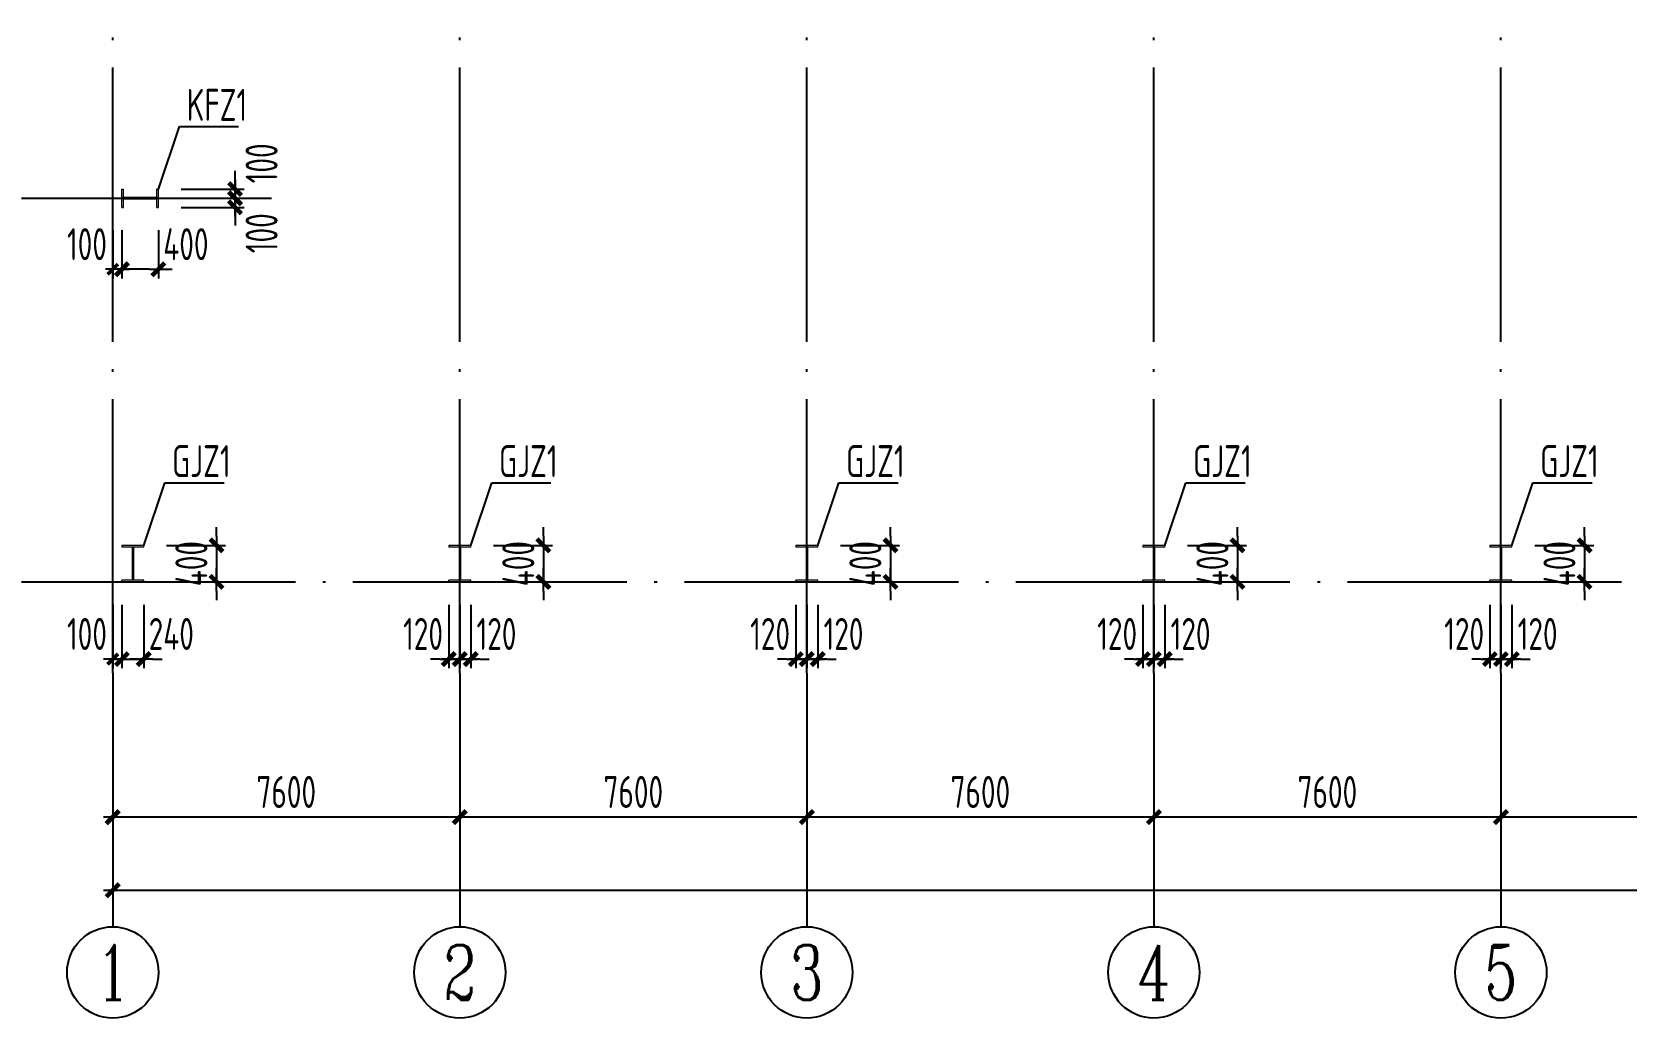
# Model space of a CAD drawing. Extents: x -3102990 to -851544, y -5293060 to -2540151.
# Drawn here: x -2221225 to -2203769, y -2660865 to -2650069 of the extents above; entities that cross this region are included whole.
import ezdxf
from ezdxf.enums import TextEntityAlignment as Align

# ---------------------------------------------------------------- set-up
doc = ezdxf.new("R2010")
doc.units = 0
doc.header["$LTSCALE"] = 1000
doc.header["$PDMODE"] = 1
doc.linetypes.add('DOTE', pattern=[2.42, 2, -0.2, 0.02, -0.2])
doc.layers.get('0').update_dxf_attribs({"linetype": 'CONTINUOUS'})
doc.layers.get('Defpoints').update_dxf_attribs({"linetype": 'CONTINUOUS'})
for name, color, linetype in [('AXIS', 253, 'DOTE'), ('COLU', 7, 'CONTINUOUS'), ('DIM', 3, 'CONTINUOUS'), ('NUM', 7, 'CONTINUOUS'), ('TEXT', 7, 'CONTINUOUS')]:
    doc.layers.add(name, color=color, linetype=linetype)
doc.styles.add('TSSD_Axis', font='Complex.shx', dxfattribs={"width": 0.7, "bigfont": 'hztxt.shx'})
doc.styles.add('TSSD_Dimension', font='tssdeng.shx', dxfattribs={"width": 0.7, "bigfont": 'Hztxt.shx'})
doc.styles.add('TSSD_Rein', font='Tssdeng.shx', dxfattribs={"width": 0.75, "bigfont": 'hztxt.shx'})
doc.dimstyles.new('TSSD_100_100', dxfattribs={"dimtxt": 350, "dimasz": 100, "dimexe": 100, "dimexo": 250, "dimgap": 100, "dimtad": 1, "dimdec": 0, "dimzin": 0, "dimdsep": 46, "dimtxsty": 'TSSD_Dimension', "dimblk": '_tsdbk', "dimcen": 0, "dimdle": 100, "dimclrt": 7, "dimadec": 0, "dimazin": 0, "dimtfac": 1, "dimtdec": 0, "dimtix": 1, "dimtmove": 2, "dimatfit": 3, "dimldrblk": '_tsdbk', "dimfxl": 250, "dimtolj": 1, "dimtzin": 0, "dimarcsym": 0})
doc.dimstyles.new('TSSD_100_100$0', dxfattribs={"dimtxt": 350, "dimasz": 80, "dimexe": 100, "dimexo": 250, "dimgap": 100, "dimtad": 1, "dimdec": 0, "dimzin": 0, "dimdsep": 46, "dimtxsty": 'TSSD_Dimension', "dimblk": 'ARCHTICK', "dimcen": 0, "dimdle": 100, "dimclrd": 3, "dimclre": 3, "dimclrt": 7, "dimadec": 0, "dimazin": 0, "dimtfac": 1, "dimtdec": 0, "dimtix": 1, "dimtmove": 2, "dimatfit": 3, "dimldrblk": 'ARCHTICK', "dimfxl": 100, "dimtolj": 1, "dimtzin": 0, "dimarcsym": 0})
doc.dimstyles.new('TSSD_200_100', dxfattribs={"dimtxt": 350, "dimasz": 100, "dimexe": 100, "dimexo": 250, "dimgap": 100, "dimtad": 1, "dimdec": 0, "dimlfac": 2, "dimzin": 0, "dimdsep": 46, "dimtxsty": 'TSSD_Dimension', "dimblk": 'ARCHTICK', "dimcen": 0, "dimdle": 100, "dimclrt": 7, "dimadec": 0, "dimazin": 0, "dimtfac": 1, "dimtdec": 0, "dimtix": 1, "dimtmove": 2, "dimatfit": 3, "dimfxl": 1, "dimtolj": 1, "dimtzin": 0, "dimarcsym": 0})

# ---------------------------------------------------------------- blocks, each defined once
blk = doc.blocks.new('ts_axno')
at = {"color": 0, "linetype": 'ByBlock', "lineweight": -2}
blk.add_circle((0, 0), 0.5, dxfattribs=at)
at = {"color": 0, "linetype": 'ByBlock', "lineweight": -2, "style": 'TSSD_Axis', "width": 0.7}
blk.add_attdef('A', text='', height=0.6, dxfattribs=at).set_placement((0, 0), align=Align.MIDDLE_CENTER)
blk = doc.blocks.new('_ArchTick')
at = {"color": 0, "const_width": 0.5}
blk.add_lwpolyline([(-0.71, -0.71), (0.71, 0.71)], dxfattribs=at)
blk = doc.blocks.new('*D47')
at = {"layer": 'Defpoints', "color": 0, "ltscale": 1.5}
for p in [(-2205140, -2657090), (-2201340, -2657090), (-2205140, -2658665)]:
    blk.add_point(p, dxfattribs=at)
at = {"layer": 'DIM', "color": 0, "lineweight": -2, "ltscale": 1.5}
for p, q in [((-2205140, -2657340), (-2205140, -2658765)), ((-2201340, -2657340), (-2201340, -2658765)), ((-2201240, -2658665), (-2205240, -2658665))]:
    blk.add_line(p, q, dxfattribs=at)
at = {"layer": 'DIM', "color": 0, "lineweight": -2, "ltscale": 1.5, "xscale": 100, "yscale": 100, "zscale": 100, "rotation": 180}
blk.add_blockref('_ArchTick', (-2205140, -2658665), dxfattribs=at)
at = {"layer": 'DIM', "color": 0, "lineweight": -2, "ltscale": 1.5, "xscale": 100, "yscale": 100, "zscale": 100}
blk.add_blockref('_ArchTick', (-2201340, -2658665), dxfattribs=at)
at = {"layer": 'DIM', "color": 7, "ltscale": 1.5, "insert": (-2203240, -2658390), "char_height": 350, "attachment_point": 5, "style": 'TSSD_Dimension'}
blk.add_mtext('\\A1;7600', dxfattribs=at)
blk = doc.blocks.new('*D48')
at = {"layer": 'Defpoints', "color": 0, "ltscale": 1.5}
for p in [(-2208940, -2657090), (-2205140, -2657090), (-2208940, -2658665)]:
    blk.add_point(p, dxfattribs=at)
at = {"layer": 'DIM', "color": 0, "lineweight": -2, "ltscale": 1.5}
for p, q in [((-2208940, -2657340), (-2208940, -2658765)), ((-2205140, -2657340), (-2205140, -2658765)), ((-2205040, -2658665), (-2209040, -2658665))]:
    blk.add_line(p, q, dxfattribs=at)
at = {"layer": 'DIM', "color": 0, "lineweight": -2, "ltscale": 1.5, "xscale": 100, "yscale": 100, "zscale": 100, "rotation": 180}
blk.add_blockref('_ArchTick', (-2208940, -2658665), dxfattribs=at)
at = {"layer": 'DIM', "color": 0, "lineweight": -2, "ltscale": 1.5, "xscale": 100, "yscale": 100, "zscale": 100}
blk.add_blockref('_ArchTick', (-2205140, -2658665), dxfattribs=at)
at = {"layer": 'DIM', "color": 7, "ltscale": 1.5, "insert": (-2207040, -2658390), "char_height": 350, "attachment_point": 5, "style": 'TSSD_Dimension'}
blk.add_mtext('\\A1;7600', dxfattribs=at)
blk = doc.blocks.new('*D49')
at = {"layer": 'Defpoints', "color": 0, "ltscale": 1.5}
for p in [(-2212740, -2657090), (-2208940, -2657090), (-2212740, -2658665)]:
    blk.add_point(p, dxfattribs=at)
at = {"layer": 'DIM', "color": 0, "lineweight": -2, "ltscale": 1.5}
for p, q in [((-2212740, -2657340), (-2212740, -2658765)), ((-2208940, -2657340), (-2208940, -2658765)), ((-2208840, -2658665), (-2212840, -2658665))]:
    blk.add_line(p, q, dxfattribs=at)
at = {"layer": 'DIM', "color": 0, "lineweight": -2, "ltscale": 1.5, "xscale": 100, "yscale": 100, "zscale": 100, "rotation": 180}
blk.add_blockref('_ArchTick', (-2212740, -2658665), dxfattribs=at)
at = {"layer": 'DIM', "color": 0, "lineweight": -2, "ltscale": 1.5, "xscale": 100, "yscale": 100, "zscale": 100}
blk.add_blockref('_ArchTick', (-2208940, -2658665), dxfattribs=at)
at = {"layer": 'DIM', "color": 7, "ltscale": 1.5, "insert": (-2210840, -2658390), "char_height": 350, "attachment_point": 5, "style": 'TSSD_Dimension'}
blk.add_mtext('\\A1;7600', dxfattribs=at)
blk = doc.blocks.new('*D50')
at = {"layer": 'Defpoints', "color": 0, "ltscale": 1.5}
for p in [(-2216540, -2657090), (-2212740, -2657090), (-2216540, -2658665)]:
    blk.add_point(p, dxfattribs=at)
at = {"layer": 'DIM', "color": 0, "lineweight": -2, "ltscale": 1.5}
for p, q in [((-2216540, -2657340), (-2216540, -2658765)), ((-2212740, -2657340), (-2212740, -2658765)), ((-2212640, -2658665), (-2216640, -2658665))]:
    blk.add_line(p, q, dxfattribs=at)
at = {"layer": 'DIM', "color": 0, "lineweight": -2, "ltscale": 1.5, "xscale": 100, "yscale": 100, "zscale": 100, "rotation": 180}
blk.add_blockref('_ArchTick', (-2216540, -2658665), dxfattribs=at)
at = {"layer": 'DIM', "color": 0, "lineweight": -2, "ltscale": 1.5, "xscale": 100, "yscale": 100, "zscale": 100}
blk.add_blockref('_ArchTick', (-2212740, -2658665), dxfattribs=at)
at = {"layer": 'DIM', "color": 7, "ltscale": 1.5, "insert": (-2214640, -2658390), "char_height": 350, "attachment_point": 5, "style": 'TSSD_Dimension'}
blk.add_mtext('\\A1;7600', dxfattribs=at)
blk = doc.blocks.new('*D51')
at = {"layer": 'Defpoints', "color": 0, "ltscale": 1.5}
for p in [(-2220340, -2657090), (-2216540, -2657090), (-2220340, -2658665)]:
    blk.add_point(p, dxfattribs=at)
at = {"layer": 'DIM', "color": 0, "lineweight": -2, "ltscale": 1.5}
for p, q in [((-2220340, -2657340), (-2220340, -2658765)), ((-2216540, -2657340), (-2216540, -2658765)), ((-2216440, -2658665), (-2220440, -2658665))]:
    blk.add_line(p, q, dxfattribs=at)
at = {"layer": 'DIM', "color": 0, "lineweight": -2, "ltscale": 1.5, "xscale": 100, "yscale": 100, "zscale": 100, "rotation": 180}
blk.add_blockref('_ArchTick', (-2220340, -2658665), dxfattribs=at)
at = {"layer": 'DIM', "color": 0, "lineweight": -2, "ltscale": 1.5, "xscale": 100, "yscale": 100, "zscale": 100}
blk.add_blockref('_ArchTick', (-2216540, -2658665), dxfattribs=at)
at = {"layer": 'DIM', "color": 7, "ltscale": 1.5, "insert": (-2218440, -2658390), "char_height": 350, "attachment_point": 5, "style": 'TSSD_Dimension'}
blk.add_mtext('\\A1;7600', dxfattribs=at)
blk = doc.blocks.new('*D52')
at = {"layer": 'Defpoints', "color": 0, "ltscale": 1.5}
for p in [(-2220340, -2657090), (-2144340, -2657090), (-2144340, -2659465)]:
    blk.add_point(p, dxfattribs=at)
at = {"layer": 'DIM', "color": 0, "lineweight": -2, "ltscale": 1.5}
for p, q in [((-2220340, -2657340), (-2220340, -2659565)), ((-2144340, -2657340), (-2144340, -2659565)), ((-2220440, -2659465), (-2144240, -2659465))]:
    blk.add_line(p, q, dxfattribs=at)
at = {"layer": 'DIM', "color": 0, "lineweight": -2, "ltscale": 1.5, "xscale": 100, "yscale": 100, "zscale": 100, "rotation": 180}
blk.add_blockref('_ArchTick', (-2220340, -2659465), dxfattribs=at)
at = {"layer": 'DIM', "color": 0, "lineweight": -2, "ltscale": 1.5, "xscale": 100, "yscale": 100, "zscale": 100}
blk.add_blockref('_ArchTick', (-2144340, -2659465), dxfattribs=at)
at = {"layer": 'DIM', "color": 7, "ltscale": 1.5, "insert": (-2182340, -2659190), "char_height": 350, "attachment_point": 5, "style": 'TSSD_Dimension'}
blk.add_mtext('\\A1;152000', dxfattribs=at)
blk = doc.blocks.new('_tsdbk')
blk.add_line((-1, 0), (1.5, 0))
blk.add_lwpolyline([(-0.7, -0.7, 0.5, 0.5, 0), (0.7, 0.7, 0.5, 0.5, 0)], format="xyseb")
blk = doc.blocks.new('*D652')
at = {"layer": 'Defpoints', "color": 0}
for p in [(-2220240, -2656090), (-2220000, -2656090), (-2220000, -2656935)]:
    blk.add_point(p, dxfattribs=at)
at = {"layer": 'DIM', "color": 0, "lineweight": -2}
for p, q in [((-2220240, -2656340), (-2220240, -2657035)), ((-2220000, -2656340), (-2220000, -2657035)), ((-2220340, -2656935), (-2220440, -2656935)), ((-2220240, -2656935), (-2220000, -2656935)), ((-2219900, -2656935), (-2219800, -2656935))]:
    blk.add_line(p, q, dxfattribs=at)
at = {"layer": 'DIM', "color": 0, "lineweight": -2, "xscale": 100, "yscale": 100, "zscale": 100}
blk.add_blockref('_tsdbk', (-2220240, -2656935), dxfattribs=at)
at = {"layer": 'DIM', "color": 0, "lineweight": -2, "xscale": 100, "yscale": 100, "zscale": 100, "rotation": 180}
blk.add_blockref('_tsdbk', (-2220000, -2656935), dxfattribs=at)
at = {"layer": 'DIM', "color": 7, "insert": (-2219699, -2656660), "char_height": 350, "attachment_point": 5, "style": 'TSSD_Dimension'}
blk.add_mtext('\\A1;240', dxfattribs=at)
blk = doc.blocks.new('*D653')
at = {"layer": 'Defpoints', "color": 0}
for p in [(-2220000, -2655690), (-2220000, -2656090), (-2219204, -2656090)]:
    blk.add_point(p, dxfattribs=at)
at = {"layer": 'DIM', "color": 0, "lineweight": -2}
for p, q in [((-2219204, -2655590), (-2219204, -2655490)), ((-2219750, -2655690), (-2219104, -2655690)), ((-2219204, -2655690), (-2219204, -2656090)), ((-2219750, -2656090), (-2219104, -2656090)), ((-2219204, -2656190), (-2219204, -2656290))]:
    blk.add_line(p, q, dxfattribs=at)
at = {"layer": 'DIM', "color": 0, "lineweight": -2, "xscale": 100, "yscale": 100, "zscale": 100}
for p, rotation in [((-2219204, -2655690), 270), ((-2219204, -2656090), 90)]:
    blk.add_blockref('_tsdbk', p, dxfattribs=dict(at, rotation=rotation))
at = {"layer": 'DIM', "color": 7, "insert": (-2219479, -2655890), "char_height": 350, "attachment_point": 5, "rotation": 90, "style": 'TSSD_Dimension'}
blk.add_mtext('\\A1;400', dxfattribs=at)
blk = doc.blocks.new('*D656')
at = {"layer": 'Defpoints', "color": 0}
for p in [(-2216660, -2656090), (-2216540, -2656090), (-2216540, -2656935)]:
    blk.add_point(p, dxfattribs=at)
at = {"layer": 'DIM', "color": 0, "lineweight": -2}
for p, q in [((-2216660, -2656340), (-2216660, -2657035)), ((-2216540, -2656340), (-2216540, -2657035)), ((-2216760, -2656935), (-2216860, -2656935)), ((-2216660, -2656935), (-2216540, -2656935)), ((-2216440, -2656935), (-2216340, -2656935))]:
    blk.add_line(p, q, dxfattribs=at)
at = {"layer": 'DIM', "color": 0, "lineweight": -2, "xscale": 100, "yscale": 100, "zscale": 100}
blk.add_blockref('_tsdbk', (-2216660, -2656935), dxfattribs=at)
at = {"layer": 'DIM', "color": 0, "lineweight": -2, "xscale": 100, "yscale": 100, "zscale": 100, "rotation": 180}
blk.add_blockref('_tsdbk', (-2216540, -2656935), dxfattribs=at)
at = {"layer": 'DIM', "color": 7, "insert": (-2216942, -2656660), "char_height": 350, "attachment_point": 5, "style": 'TSSD_Dimension'}
blk.add_mtext('\\A1;120', dxfattribs=at)
blk = doc.blocks.new('*D657')
at = {"layer": 'Defpoints', "color": 0}
for p in [(-2216420, -2655690), (-2216420, -2656090), (-2215624, -2656090)]:
    blk.add_point(p, dxfattribs=at)
at = {"layer": 'DIM', "color": 0, "lineweight": -2}
for p, q in [((-2215624, -2655590), (-2215624, -2655490)), ((-2216170, -2655690), (-2215524, -2655690)), ((-2215624, -2655690), (-2215624, -2656090)), ((-2216170, -2656090), (-2215524, -2656090)), ((-2215624, -2656190), (-2215624, -2656290))]:
    blk.add_line(p, q, dxfattribs=at)
at = {"layer": 'DIM', "color": 0, "lineweight": -2, "xscale": 100, "yscale": 100, "zscale": 100}
for p, rotation in [((-2215624, -2655690), 270), ((-2215624, -2656090), 90)]:
    blk.add_blockref('_tsdbk', p, dxfattribs=dict(at, rotation=rotation))
at = {"layer": 'DIM', "color": 7, "insert": (-2215899, -2655890), "char_height": 350, "attachment_point": 5, "rotation": 90, "style": 'TSSD_Dimension'}
blk.add_mtext('\\A1;400', dxfattribs=at)
blk = doc.blocks.new('*D660')
at = {"layer": 'Defpoints', "color": 0}
for p in [(-2216540, -2656090), (-2216420, -2656090), (-2216420, -2656935)]:
    blk.add_point(p, dxfattribs=at)
at = {"layer": 'DIM', "color": 0, "lineweight": -2}
for p, q in [((-2216540, -2656340), (-2216540, -2657035)), ((-2216420, -2656340), (-2216420, -2657035)), ((-2216640, -2656935), (-2216740, -2656935)), ((-2216540, -2656935), (-2216420, -2656935)), ((-2216320, -2656935), (-2216220, -2656935))]:
    blk.add_line(p, q, dxfattribs=at)
at = {"layer": 'DIM', "color": 0, "lineweight": -2, "xscale": 100, "yscale": 100, "zscale": 100}
blk.add_blockref('_tsdbk', (-2216540, -2656935), dxfattribs=at)
at = {"layer": 'DIM', "color": 0, "lineweight": -2, "xscale": 100, "yscale": 100, "zscale": 100, "rotation": 180}
blk.add_blockref('_tsdbk', (-2216420, -2656935), dxfattribs=at)
at = {"layer": 'DIM', "color": 7, "insert": (-2216138, -2656660), "char_height": 350, "attachment_point": 5, "style": 'TSSD_Dimension'}
blk.add_mtext('\\A1;120', dxfattribs=at)
blk = doc.blocks.new('*D662')
at = {"layer": 'Defpoints', "color": 0}
for p in [(-2212860, -2656090), (-2212740, -2656090), (-2212740, -2656935)]:
    blk.add_point(p, dxfattribs=at)
at = {"layer": 'DIM', "color": 0, "lineweight": -2}
for p, q in [((-2212860, -2656340), (-2212860, -2657035)), ((-2212740, -2656340), (-2212740, -2657035)), ((-2212960, -2656935), (-2213060, -2656935)), ((-2212860, -2656935), (-2212740, -2656935)), ((-2212640, -2656935), (-2212540, -2656935))]:
    blk.add_line(p, q, dxfattribs=at)
at = {"layer": 'DIM', "color": 0, "lineweight": -2, "xscale": 100, "yscale": 100, "zscale": 100}
blk.add_blockref('_tsdbk', (-2212860, -2656935), dxfattribs=at)
at = {"layer": 'DIM', "color": 0, "lineweight": -2, "xscale": 100, "yscale": 100, "zscale": 100, "rotation": 180}
blk.add_blockref('_tsdbk', (-2212740, -2656935), dxfattribs=at)
at = {"layer": 'DIM', "color": 7, "insert": (-2213142, -2656660), "char_height": 350, "attachment_point": 5, "style": 'TSSD_Dimension'}
blk.add_mtext('\\A1;120', dxfattribs=at)
blk = doc.blocks.new('*D663')
at = {"layer": 'Defpoints', "color": 0}
for p in [(-2212620, -2655690), (-2212620, -2656090), (-2211824, -2656090)]:
    blk.add_point(p, dxfattribs=at)
at = {"layer": 'DIM', "color": 0, "lineweight": -2}
for p, q in [((-2211824, -2655590), (-2211824, -2655490)), ((-2212370, -2655690), (-2211724, -2655690)), ((-2211824, -2655690), (-2211824, -2656090)), ((-2212370, -2656090), (-2211724, -2656090)), ((-2211824, -2656190), (-2211824, -2656290))]:
    blk.add_line(p, q, dxfattribs=at)
at = {"layer": 'DIM', "color": 0, "lineweight": -2, "xscale": 100, "yscale": 100, "zscale": 100}
for p, rotation in [((-2211824, -2655690), 270), ((-2211824, -2656090), 90)]:
    blk.add_blockref('_tsdbk', p, dxfattribs=dict(at, rotation=rotation))
at = {"layer": 'DIM', "color": 7, "insert": (-2212099, -2655890), "char_height": 350, "attachment_point": 5, "rotation": 90, "style": 'TSSD_Dimension'}
blk.add_mtext('\\A1;400', dxfattribs=at)
blk = doc.blocks.new('*D666')
at = {"layer": 'Defpoints', "color": 0}
for p in [(-2212740, -2656090), (-2212620, -2656090), (-2212620, -2656935)]:
    blk.add_point(p, dxfattribs=at)
at = {"layer": 'DIM', "color": 0, "lineweight": -2}
for p, q in [((-2212740, -2656340), (-2212740, -2657035)), ((-2212620, -2656340), (-2212620, -2657035)), ((-2212840, -2656935), (-2212940, -2656935)), ((-2212740, -2656935), (-2212620, -2656935)), ((-2212520, -2656935), (-2212420, -2656935))]:
    blk.add_line(p, q, dxfattribs=at)
at = {"layer": 'DIM', "color": 0, "lineweight": -2, "xscale": 100, "yscale": 100, "zscale": 100}
blk.add_blockref('_tsdbk', (-2212740, -2656935), dxfattribs=at)
at = {"layer": 'DIM', "color": 0, "lineweight": -2, "xscale": 100, "yscale": 100, "zscale": 100, "rotation": 180}
blk.add_blockref('_tsdbk', (-2212620, -2656935), dxfattribs=at)
at = {"layer": 'DIM', "color": 7, "insert": (-2212338, -2656660), "char_height": 350, "attachment_point": 5, "style": 'TSSD_Dimension'}
blk.add_mtext('\\A1;120', dxfattribs=at)
blk = doc.blocks.new('*D668')
at = {"layer": 'Defpoints', "color": 0}
for p in [(-2209060, -2656090), (-2208940, -2656090), (-2208940, -2656935)]:
    blk.add_point(p, dxfattribs=at)
at = {"layer": 'DIM', "color": 0, "lineweight": -2}
for p, q in [((-2209060, -2656340), (-2209060, -2657035)), ((-2208940, -2656340), (-2208940, -2657035)), ((-2209160, -2656935), (-2209260, -2656935)), ((-2209060, -2656935), (-2208940, -2656935)), ((-2208840, -2656935), (-2208740, -2656935))]:
    blk.add_line(p, q, dxfattribs=at)
at = {"layer": 'DIM', "color": 0, "lineweight": -2, "xscale": 100, "yscale": 100, "zscale": 100}
blk.add_blockref('_tsdbk', (-2209060, -2656935), dxfattribs=at)
at = {"layer": 'DIM', "color": 0, "lineweight": -2, "xscale": 100, "yscale": 100, "zscale": 100, "rotation": 180}
blk.add_blockref('_tsdbk', (-2208940, -2656935), dxfattribs=at)
at = {"layer": 'DIM', "color": 7, "insert": (-2209342, -2656660), "char_height": 350, "attachment_point": 5, "style": 'TSSD_Dimension'}
blk.add_mtext('\\A1;120', dxfattribs=at)
blk = doc.blocks.new('*D669')
at = {"layer": 'Defpoints', "color": 0}
for p in [(-2208820, -2655690), (-2208820, -2656090), (-2208024, -2656090)]:
    blk.add_point(p, dxfattribs=at)
at = {"layer": 'DIM', "color": 0, "lineweight": -2}
for p, q in [((-2208024, -2655590), (-2208024, -2655490)), ((-2208570, -2655690), (-2207924, -2655690)), ((-2208024, -2655690), (-2208024, -2656090)), ((-2208570, -2656090), (-2207924, -2656090)), ((-2208024, -2656190), (-2208024, -2656290))]:
    blk.add_line(p, q, dxfattribs=at)
at = {"layer": 'DIM', "color": 0, "lineweight": -2, "xscale": 100, "yscale": 100, "zscale": 100}
for p, rotation in [((-2208024, -2655690), 270), ((-2208024, -2656090), 90)]:
    blk.add_blockref('_tsdbk', p, dxfattribs=dict(at, rotation=rotation))
at = {"layer": 'DIM', "color": 7, "insert": (-2208299, -2655890), "char_height": 350, "attachment_point": 5, "rotation": 90, "style": 'TSSD_Dimension'}
blk.add_mtext('\\A1;400', dxfattribs=at)
blk = doc.blocks.new('*D672')
at = {"layer": 'Defpoints', "color": 0}
for p in [(-2208940, -2656090), (-2208820, -2656090), (-2208820, -2656935)]:
    blk.add_point(p, dxfattribs=at)
at = {"layer": 'DIM', "color": 0, "lineweight": -2}
for p, q in [((-2208940, -2656340), (-2208940, -2657035)), ((-2208820, -2656340), (-2208820, -2657035)), ((-2209040, -2656935), (-2209140, -2656935)), ((-2208940, -2656935), (-2208820, -2656935)), ((-2208720, -2656935), (-2208620, -2656935))]:
    blk.add_line(p, q, dxfattribs=at)
at = {"layer": 'DIM', "color": 0, "lineweight": -2, "xscale": 100, "yscale": 100, "zscale": 100}
blk.add_blockref('_tsdbk', (-2208940, -2656935), dxfattribs=at)
at = {"layer": 'DIM', "color": 0, "lineweight": -2, "xscale": 100, "yscale": 100, "zscale": 100, "rotation": 180}
blk.add_blockref('_tsdbk', (-2208820, -2656935), dxfattribs=at)
at = {"layer": 'DIM', "color": 7, "insert": (-2208538, -2656660), "char_height": 350, "attachment_point": 5, "style": 'TSSD_Dimension'}
blk.add_mtext('\\A1;120', dxfattribs=at)
blk = doc.blocks.new('*D674')
at = {"layer": 'Defpoints', "color": 0}
for p in [(-2205260, -2656090), (-2205140, -2656090), (-2205140, -2656935)]:
    blk.add_point(p, dxfattribs=at)
at = {"layer": 'DIM', "color": 0, "lineweight": -2}
for p, q in [((-2205260, -2656340), (-2205260, -2657035)), ((-2205140, -2656340), (-2205140, -2657035)), ((-2205360, -2656935), (-2205460, -2656935)), ((-2205260, -2656935), (-2205140, -2656935)), ((-2205040, -2656935), (-2204940, -2656935))]:
    blk.add_line(p, q, dxfattribs=at)
at = {"layer": 'DIM', "color": 0, "lineweight": -2, "xscale": 100, "yscale": 100, "zscale": 100}
blk.add_blockref('_tsdbk', (-2205260, -2656935), dxfattribs=at)
at = {"layer": 'DIM', "color": 0, "lineweight": -2, "xscale": 100, "yscale": 100, "zscale": 100, "rotation": 180}
blk.add_blockref('_tsdbk', (-2205140, -2656935), dxfattribs=at)
at = {"layer": 'DIM', "color": 7, "insert": (-2205542, -2656660), "char_height": 350, "attachment_point": 5, "style": 'TSSD_Dimension'}
blk.add_mtext('\\A1;120', dxfattribs=at)
blk = doc.blocks.new('*D675')
at = {"layer": 'Defpoints', "color": 0}
for p in [(-2205020, -2655690), (-2205020, -2656090), (-2204224, -2656090)]:
    blk.add_point(p, dxfattribs=at)
at = {"layer": 'DIM', "color": 0, "lineweight": -2}
for p, q in [((-2204224, -2655590), (-2204224, -2655490)), ((-2204770, -2655690), (-2204124, -2655690)), ((-2204224, -2655690), (-2204224, -2656090)), ((-2204770, -2656090), (-2204124, -2656090)), ((-2204224, -2656190), (-2204224, -2656290))]:
    blk.add_line(p, q, dxfattribs=at)
at = {"layer": 'DIM', "color": 0, "lineweight": -2, "xscale": 100, "yscale": 100, "zscale": 100}
for p, rotation in [((-2204224, -2655690), 270), ((-2204224, -2656090), 90)]:
    blk.add_blockref('_tsdbk', p, dxfattribs=dict(at, rotation=rotation))
at = {"layer": 'DIM', "color": 7, "insert": (-2204499, -2655890), "char_height": 350, "attachment_point": 5, "rotation": 90, "style": 'TSSD_Dimension'}
blk.add_mtext('\\A1;400', dxfattribs=at)
blk = doc.blocks.new('*D678')
at = {"layer": 'Defpoints', "color": 0}
for p in [(-2205140, -2656090), (-2205020, -2656090), (-2205020, -2656935)]:
    blk.add_point(p, dxfattribs=at)
at = {"layer": 'DIM', "color": 0, "lineweight": -2}
for p, q in [((-2205140, -2656340), (-2205140, -2657035)), ((-2205020, -2656340), (-2205020, -2657035)), ((-2205240, -2656935), (-2205340, -2656935)), ((-2205140, -2656935), (-2205020, -2656935)), ((-2204920, -2656935), (-2204820, -2656935))]:
    blk.add_line(p, q, dxfattribs=at)
at = {"layer": 'DIM', "color": 0, "lineweight": -2, "xscale": 100, "yscale": 100, "zscale": 100}
blk.add_blockref('_tsdbk', (-2205140, -2656935), dxfattribs=at)
at = {"layer": 'DIM', "color": 0, "lineweight": -2, "xscale": 100, "yscale": 100, "zscale": 100, "rotation": 180}
blk.add_blockref('_tsdbk', (-2205020, -2656935), dxfattribs=at)
at = {"layer": 'DIM', "color": 7, "insert": (-2204738, -2656660), "char_height": 350, "attachment_point": 5, "style": 'TSSD_Dimension'}
blk.add_mtext('\\A1;120', dxfattribs=at)
blk = doc.blocks.new('*D1171')
at = {"layer": 'Defpoints', "color": 0}
for p in [(-2220240, -2651990), (-2219840, -2651990), (-2220240, -2652668)]:
    blk.add_point(p, dxfattribs=at)
at = {"layer": 'DIM', "color": 0, "lineweight": -2}
for p, q in [((-2220240, -2652240), (-2220240, -2652768)), ((-2219840, -2652240), (-2219840, -2652768)), ((-2219940, -2652668), (-2220140, -2652668))]:
    blk.add_line(p, q, dxfattribs=at)
at = {"layer": 'DIM', "color": 0, "lineweight": -2, "xscale": 100, "yscale": 100, "zscale": 100, "rotation": 180}
blk.add_blockref('_tsdbk', (-2220240, -2652668), dxfattribs=at)
at = {"layer": 'DIM', "color": 0, "lineweight": -2, "xscale": 100, "yscale": 100, "zscale": 100}
blk.add_blockref('_tsdbk', (-2219840, -2652668), dxfattribs=at)
at = {"layer": 'DIM', "color": 7, "insert": (-2219539, -2652393), "char_height": 350, "attachment_point": 5, "style": 'TSSD_Dimension'}
blk.add_mtext('\\A1;400', dxfattribs=at)
blk = doc.blocks.new('*D1172')
at = {"layer": 'Defpoints', "color": 0}
for p in [(-2219840, -2651790), (-2219840, -2651890), (-2219001, -2651890)]:
    blk.add_point(p, dxfattribs=at)
at = {"layer": 'DIM', "color": 0, "lineweight": -2}
for p, q in [((-2219001, -2651690), (-2219001, -2651590)), ((-2219590, -2651790), (-2218901, -2651790)), ((-2219001, -2651790), (-2219001, -2651890)), ((-2219590, -2651890), (-2218901, -2651890)), ((-2219001, -2651990), (-2219001, -2652090))]:
    blk.add_line(p, q, dxfattribs=at)
at = {"layer": 'DIM', "color": 0, "lineweight": -2, "xscale": 100, "yscale": 100, "zscale": 100}
for p, rotation in [((-2219001, -2651790), 270), ((-2219001, -2651890), 90)]:
    blk.add_blockref('_tsdbk', p, dxfattribs=dict(at, rotation=rotation))
at = {"layer": 'DIM', "color": 7, "insert": (-2218710, -2651508), "char_height": 350, "attachment_point": 5, "rotation": 90, "style": 'TSSD_Dimension'}
blk.add_mtext('\\A1;100', dxfattribs=at)
blk = doc.blocks.new('*D1173')
at = {"layer": 'Defpoints', "color": 0}
for p in [(-2219840, -2651890), (-2219840, -2651990), (-2219001, -2651990)]:
    blk.add_point(p, dxfattribs=at)
at = {"layer": 'DIM', "color": 0, "lineweight": -2}
for p, q in [((-2219001, -2651790), (-2219001, -2651690)), ((-2219590, -2651890), (-2218901, -2651890)), ((-2219001, -2651890), (-2219001, -2651990)), ((-2219590, -2651990), (-2218901, -2651990)), ((-2219001, -2652090), (-2219001, -2652190))]:
    blk.add_line(p, q, dxfattribs=at)
at = {"layer": 'DIM', "color": 0, "lineweight": -2, "xscale": 100, "yscale": 100, "zscale": 100}
for p, rotation in [((-2219001, -2651890), 270), ((-2219001, -2651990), 90)]:
    blk.add_blockref('_tsdbk', p, dxfattribs=dict(at, rotation=rotation))
at = {"layer": 'DIM', "color": 7, "insert": (-2218710, -2652273), "char_height": 350, "attachment_point": 5, "rotation": 90, "style": 'TSSD_Dimension'}
blk.add_mtext('\\A1;100', dxfattribs=at)
blk = doc.blocks.new('*D1786')
at = {"layer": 'Defpoints', "color": 0, "ltscale": 1.5}
for p in [(-2220340, -2656090), (-2220240, -2656090), (-2220340, -2656935)]:
    blk.add_point(p, dxfattribs=at)
at = {"layer": 'DIM', "color": 3, "lineweight": -2, "ltscale": 1.5}
for p, q in [((-2220340, -2656340), (-2220340, -2657035)), ((-2220240, -2656340), (-2220240, -2657035)), ((-2220340, -2656935), (-2220420, -2656935)), ((-2220240, -2656935), (-2220340, -2656935)), ((-2220240, -2656935), (-2220160, -2656935))]:
    blk.add_line(p, q, dxfattribs=at)
at = {"layer": 'DIM', "color": 3, "lineweight": -2, "ltscale": 1.5, "xscale": 80, "yscale": 80, "zscale": 80}
blk.add_blockref('_ArchTick', (-2220340, -2656935), dxfattribs=at)
at = {"layer": 'DIM', "color": 3, "lineweight": -2, "ltscale": 1.5, "xscale": 80, "yscale": 80, "zscale": 80, "rotation": 180}
blk.add_blockref('_ArchTick', (-2220240, -2656935), dxfattribs=at)
at = {"layer": 'DIM', "color": 7, "ltscale": 1.5, "insert": (-2220622, -2656660), "char_height": 350, "attachment_point": 5, "style": 'TSSD_Dimension'}
blk.add_mtext('\\A1;100', dxfattribs=at)
blk = doc.blocks.new('*D1787')
at = {"layer": 'Defpoints', "color": 0, "ltscale": 1.5}
for p in [(-2220340, -2651990), (-2220240, -2651990), (-2220340, -2652668)]:
    blk.add_point(p, dxfattribs=at)
at = {"layer": 'DIM', "color": 3, "lineweight": -2, "ltscale": 1.5}
for p, q in [((-2220340, -2652240), (-2220340, -2652768)), ((-2220240, -2652240), (-2220240, -2652768)), ((-2220340, -2652668), (-2220420, -2652668)), ((-2220240, -2652668), (-2220340, -2652668)), ((-2220240, -2652668), (-2220160, -2652668))]:
    blk.add_line(p, q, dxfattribs=at)
at = {"layer": 'DIM', "color": 3, "lineweight": -2, "ltscale": 1.5, "xscale": 80, "yscale": 80, "zscale": 80}
blk.add_blockref('_ArchTick', (-2220340, -2652668), dxfattribs=at)
at = {"layer": 'DIM', "color": 3, "lineweight": -2, "ltscale": 1.5, "xscale": 80, "yscale": 80, "zscale": 80, "rotation": 180}
blk.add_blockref('_ArchTick', (-2220240, -2652668), dxfattribs=at)
at = {"layer": 'DIM', "color": 7, "ltscale": 1.5, "insert": (-2220622, -2652393), "char_height": 350, "attachment_point": 5, "style": 'TSSD_Dimension'}
blk.add_mtext('\\A1;100', dxfattribs=at)

msp = doc.modelspace()

# ---------------------------------------------------------------- linework, layer by layer
at = {"layer": 'AXIS', "ltscale": 1.5}
for p, q in [((-2220339.79, -2657090.5), (-2220339.79, -2640340.5)), ((-2216539.79, -2657090.5), (-2216539.79, -2640340.5)), ((-2212739.79, -2657090.5), (-2212739.79, -2640340.5)), ((-2208939.79, -2657090.5), (-2208939.79, -2640340.5)), ((-2205139.79, -2657090.5), (-2205139.79, -2640340.5)), ((-2221339.79, -2651890.5), (-2218602.86, -2651890.5)), ((-2221339.79, -2656090.5), (-2143339.79, -2656090.5))]:
    msp.add_line(p, q, dxfattribs=at)
at = {"layer": 'COLU', "lineweight": 5}
for p, q in [((-2220239.79, -2651990.5), (-2220239.79, -2651790.5)), ((-2220239.79, -2651790.5), (-2220221.79, -2651790.5)), ((-2220221.79, -2651990.5), (-2220221.79, -2651790.5)), ((-2219857.79, -2651990.5), (-2219857.79, -2651790.5)), ((-2219839.79, -2651790.5), (-2219857.79, -2651790.5)), ((-2219839.79, -2651990.5), (-2219839.79, -2651790.5)), ((-2219857.79, -2651882.5), (-2220221.79, -2651882.5)), ((-2219857.79, -2651898.5), (-2220221.79, -2651898.5)), ((-2220239.79, -2651990.5), (-2220221.79, -2651990.5)), ((-2219857.79, -2651990.5), (-2219839.79, -2651990.5)), ((-2219999.79, -2655690.5), (-2220239.79, -2655690.5)), ((-2220239.79, -2655690.5), (-2220239.79, -2655708.5)), ((-2219999.79, -2655708.5), (-2220239.79, -2655708.5)), ((-2220127.79, -2655708.5), (-2220127.79, -2656072.5)), ((-2220111.79, -2655708.5), (-2220111.79, -2656072.5)), ((-2219999.79, -2655708.5), (-2219999.79, -2655690.5)), ((-2216419.79, -2655690.5), (-2216659.79, -2655690.5)), ((-2216659.79, -2655690.5), (-2216659.79, -2655708.5)), ((-2216419.79, -2655708.5), (-2216659.79, -2655708.5)), ((-2216547.79, -2655708.5), (-2216547.79, -2656072.5)), ((-2216531.79, -2655708.5), (-2216531.79, -2656072.5)), ((-2216419.79, -2655708.5), (-2216419.79, -2655690.5)), ((-2212619.79, -2655690.5), (-2212859.79, -2655690.5)), ((-2212859.79, -2655690.5), (-2212859.79, -2655708.5)), ((-2212619.79, -2655708.5), (-2212859.79, -2655708.5)), ((-2212747.79, -2655708.5), (-2212747.79, -2656072.5)), ((-2212731.79, -2655708.5), (-2212731.79, -2656072.5)), ((-2212619.79, -2655708.5), (-2212619.79, -2655690.5)), ((-2208819.79, -2655690.5), (-2209059.79, -2655690.5)), ((-2209059.79, -2655690.5), (-2209059.79, -2655708.5)), ((-2208819.79, -2655708.5), (-2209059.79, -2655708.5)), ((-2208947.79, -2655708.5), (-2208947.79, -2656072.5)), ((-2208931.79, -2655708.5), (-2208931.79, -2656072.5)), ((-2208819.79, -2655708.5), (-2208819.79, -2655690.5)), ((-2205019.79, -2655690.5), (-2205259.79, -2655690.5)), ((-2205259.79, -2655690.5), (-2205259.79, -2655708.5)), ((-2205019.79, -2655708.5), (-2205259.79, -2655708.5)), ((-2205147.79, -2655708.5), (-2205147.79, -2656072.5)), ((-2205131.79, -2655708.5), (-2205131.79, -2656072.5)), ((-2205019.79, -2655708.5), (-2205019.79, -2655690.5)), ((-2219999.79, -2656072.5), (-2220239.79, -2656072.5)), ((-2220239.79, -2656090.5), (-2220239.79, -2656072.5)), ((-2219999.79, -2656090.5), (-2220239.79, -2656090.5)), ((-2219999.79, -2656090.5), (-2219999.79, -2656072.5)), ((-2216419.79, -2656072.5), (-2216659.79, -2656072.5)), ((-2216659.79, -2656090.5), (-2216659.79, -2656072.5)), ((-2216419.79, -2656090.5), (-2216659.79, -2656090.5)), ((-2216419.79, -2656090.5), (-2216419.79, -2656072.5)), ((-2212619.79, -2656072.5), (-2212859.79, -2656072.5)), ((-2212859.79, -2656090.5), (-2212859.79, -2656072.5)), ((-2212619.79, -2656090.5), (-2212859.79, -2656090.5)), ((-2212619.79, -2656090.5), (-2212619.79, -2656072.5)), ((-2208819.79, -2656072.5), (-2209059.79, -2656072.5)), ((-2209059.79, -2656090.5), (-2209059.79, -2656072.5)), ((-2208819.79, -2656090.5), (-2209059.79, -2656090.5)), ((-2208819.79, -2656090.5), (-2208819.79, -2656072.5)), ((-2205019.79, -2656072.5), (-2205259.79, -2656072.5)), ((-2205259.79, -2656090.5), (-2205259.79, -2656072.5)), ((-2205019.79, -2656090.5), (-2205259.79, -2656090.5)), ((-2205019.79, -2656090.5), (-2205019.79, -2656072.5))]:
    msp.add_line(p, q, dxfattribs=at)
at = {"layer": 'NUM'}
for p, q in [((-2219839.79, -2651790.5), (-2219610.38, -2651104.78)), ((-2219610.38, -2651104.78), (-2218961.34, -2651104.78)), ((-2219999.79, -2655690.5), (-2219770.38, -2655004.78)), ((-2219770.38, -2655004.78), (-2219121.34, -2655004.78)), ((-2216419.79, -2655690.5), (-2216190.38, -2655004.78)), ((-2216190.38, -2655004.78), (-2215541.34, -2655004.78)), ((-2212619.79, -2655690.5), (-2212390.38, -2655004.78)), ((-2212390.38, -2655004.78), (-2211741.34, -2655004.78)), ((-2208819.79, -2655690.5), (-2208590.38, -2655004.78)), ((-2208590.38, -2655004.78), (-2207941.34, -2655004.78)), ((-2205019.79, -2655690.5), (-2204790.38, -2655004.78)), ((-2204790.38, -2655004.78), (-2204141.34, -2655004.78))]:
    msp.add_line(p, q, dxfattribs=at)
at = {"layer": 'NUM', "ltscale": 1.5}
for p, q in [((-2220339.79, -2657090.5), (-2220339.79, -2659865.5)), ((-2216539.79, -2657090.5), (-2216539.79, -2659865.5)), ((-2212739.79, -2657090.5), (-2212739.79, -2659865.5)), ((-2208939.79, -2657090.5), (-2208939.79, -2659865.5)), ((-2205139.79, -2657090.5), (-2205139.79, -2659865.5))]:
    msp.add_line(p, q, dxfattribs=at)

# ---------------------------------------------------------------- block references
at = {"layer": 'NUM'}
ref = msp.add_blockref('ts_axno', (-2220339.79, -2660365.5), dxfattribs=dict(at, xscale=1000, yscale=1000, zscale=1000))
ref.add_attrib('1', '1', dxfattribs={"height": 600, "style": 'TSSD_Axis', "width": 0.7}).set_placement((-2220339.79, -2660365.5), align=Align.MIDDLE_CENTER)
ref = msp.add_blockref('ts_axno', (-2216539.79, -2660365.5), dxfattribs=dict(at, xscale=1000, yscale=1000, zscale=1000))
ref.add_attrib('2', '2', dxfattribs={"height": 600, "style": 'TSSD_Axis', "width": 0.7}).set_placement((-2216539.79, -2660365.5), align=Align.MIDDLE_CENTER)
ref = msp.add_blockref('ts_axno', (-2212739.79, -2660365.5), dxfattribs=dict(at, xscale=1000, yscale=1000, zscale=1000))
ref.add_attrib('3', '3', dxfattribs={"height": 600, "style": 'TSSD_Axis', "width": 0.7}).set_placement((-2212739.79, -2660365.5), align=Align.MIDDLE_CENTER)
ref = msp.add_blockref('ts_axno', (-2208939.79, -2660365.5), dxfattribs=dict(at, xscale=1000, yscale=1000, zscale=1000))
ref.add_attrib('4', '4', dxfattribs={"height": 600, "style": 'TSSD_Axis', "width": 0.7}).set_placement((-2208939.79, -2660365.5), align=Align.MIDDLE_CENTER)
ref = msp.add_blockref('ts_axno', (-2205139.79, -2660365.5), dxfattribs=dict(at, xscale=1000, yscale=1000, zscale=1000))
ref.add_attrib('5', '5', dxfattribs={"height": 600, "style": 'TSSD_Axis', "width": 0.7}).set_placement((-2205139.79, -2660365.5), align=Align.MIDDLE_CENTER)

# ---------------------------------------------------------------- texts
at = {"layer": 'TEXT', "style": 'TSSD_Rein', "width": 0.7}
for s, p in [('KFZ1', (-2219530.25, -2651042.98)), ('GJZ1', (-2219690.25, -2654942.98)), ('GJZ1', (-2216110.25, -2654942.98)), ('GJZ1', (-2212310.25, -2654942.98)), ('GJZ1', (-2208510.25, -2654942.98)), ('GJZ1', (-2204710.25, -2654942.98))]:
    msp.add_text(s, height=350, dxfattribs=at).set_placement(p)

# ---------------------------------------------------------------- dimensions: what is measured, and where the dimension line sits
at = {"layer": 'DIM'}
for base, p1, p2, picture, middle in [((-2219001.2, -2651890.5), (-2219839.79, -2651790.5), (-2219839.79, -2651890.5), '*D1172', (-2218709.53, -2651508.25)), ((-2219001.2, -2651990.5), (-2219839.79, -2651890.5), (-2219839.79, -2651990.5), '*D1173', (-2218709.53, -2652272.74))]:
    dim = msp.add_linear_dim(base=base, p1=p1, p2=p2, angle=90, dimstyle='TSSD_100_100', dxfattribs=at)
    dim.commit()
    dim.dimension.update_dxf_attribs({"geometry": picture, "text_midpoint": middle, "dimtype": 160})
at = {"layer": 'DIM', "ltscale": 1.5}
for base, p1, p2, picture, middle in [((-2220339.79, -2652668.29), (-2220239.79, -2651990.5), (-2220339.79, -2651990.5), '*D1787', (-2220622.03, -2652393.29)), ((-2220339.79, -2656935.01), (-2220239.79, -2656090.5), (-2220339.79, -2656090.5), '*D1786', (-2220622.03, -2656660.01))]:
    dim = msp.add_linear_dim(base=base, p1=p1, p2=p2, dimstyle='TSSD_100_100$0', dxfattribs=at)
    dim.commit()
    dim.dimension.update_dxf_attribs({"geometry": picture, "text_midpoint": middle, "dimtype": 160})
at = {"layer": 'DIM'}
for base, p1, p2, picture, middle in [((-2220239.79, -2652668.29), (-2219839.79, -2651990.5), (-2220239.79, -2651990.5), '*D1171', (-2219538.7, -2652393.29)), ((-2219999.79, -2656935.01), (-2220239.79, -2656090.5), (-2219999.79, -2656090.5), '*D652', (-2219698.7, -2656660.01)), ((-2216539.79, -2656935.01), (-2216659.79, -2656090.5), (-2216539.79, -2656090.5), '*D656', (-2216942.03, -2656660.01)), ((-2216419.79, -2656935.01), (-2216539.79, -2656090.5), (-2216419.79, -2656090.5), '*D660', (-2216137.55, -2656660.01)), ((-2212739.79, -2656935.01), (-2212859.79, -2656090.5), (-2212739.79, -2656090.5), '*D662', (-2213142.03, -2656660.01)), ((-2212619.79, -2656935.01), (-2212739.79, -2656090.5), (-2212619.79, -2656090.5), '*D666', (-2212337.55, -2656660.01)), ((-2208939.79, -2656935.01), (-2209059.79, -2656090.5), (-2208939.79, -2656090.5), '*D668', (-2209342.03, -2656660.01)), ((-2208819.79, -2656935.01), (-2208939.79, -2656090.5), (-2208819.79, -2656090.5), '*D672', (-2208537.55, -2656660.01)), ((-2205139.79, -2656935.01), (-2205259.79, -2656090.5), (-2205139.79, -2656090.5), '*D674', (-2205542.03, -2656660.01)), ((-2205019.79, -2656935.01), (-2205139.79, -2656090.5), (-2205019.79, -2656090.5), '*D678', (-2204737.55, -2656660.01))]:
    dim = msp.add_linear_dim(base=base, p1=p1, p2=p2, dimstyle='TSSD_100_100', dxfattribs=at)
    dim.commit()
    dim.dimension.update_dxf_attribs({"geometry": picture, "text_midpoint": middle, "dimtype": 160})
for base, p1, p2, picture, middle in [((-2219204.42, -2656090.5), (-2219999.79, -2655690.5), (-2219999.79, -2656090.5), '*D653', (-2219479.42, -2655890.5)), ((-2215624.42, -2656090.5), (-2216419.79, -2655690.5), (-2216419.79, -2656090.5), '*D657', (-2215899.42, -2655890.5)), ((-2211824.42, -2656090.5), (-2212619.79, -2655690.5), (-2212619.79, -2656090.5), '*D663', (-2212099.42, -2655890.5)), ((-2208024.42, -2656090.5), (-2208819.79, -2655690.5), (-2208819.79, -2656090.5), '*D669', (-2208299.42, -2655890.5)), ((-2204224.42, -2656090.5), (-2205019.79, -2655690.5), (-2205019.79, -2656090.5), '*D675', (-2204499.42, -2655890.5))]:
    dim = msp.add_linear_dim(base=base, p1=p1, p2=p2, angle=90, dimstyle='TSSD_100_100', dxfattribs=at)
    dim.commit()
    dim.dimension.update_dxf_attribs({"geometry": picture, "text_midpoint": middle})
at = {"layer": 'DIM', "ltscale": 1.5}
for base, p1, p2, picture, middle in [((-2220339.79, -2658665.5), (-2216539.79, -2657090.5), (-2220339.79, -2657090.5), '*D51', (-2218439.79, -2658390.5)), ((-2144339.79, -2659465.5), (-2220339.79, -2657090.5), (-2144339.79, -2657090.5), '*D52', (-2182339.79, -2659190.5)), ((-2216539.79, -2658665.5), (-2212739.79, -2657090.5), (-2216539.79, -2657090.5), '*D50', (-2214639.79, -2658390.5)), ((-2212739.79, -2658665.5), (-2208939.79, -2657090.5), (-2212739.79, -2657090.5), '*D49', (-2210839.79, -2658390.5)), ((-2208939.79, -2658665.5), (-2205139.79, -2657090.5), (-2208939.79, -2657090.5), '*D48', (-2207039.79, -2658390.5)), ((-2205139.79, -2658665.5), (-2201339.79, -2657090.5), (-2205139.79, -2657090.5), '*D47', (-2203239.79, -2658390.5))]:
    dim = msp.add_linear_dim(base=base, p1=p1, p2=p2, angle=180, dimstyle='TSSD_200_100', dxfattribs=at)
    dim.commit()
    dim.dimension.update_dxf_attribs({"geometry": picture, "text_midpoint": middle})

doc.saveas('drawing.dxf')
